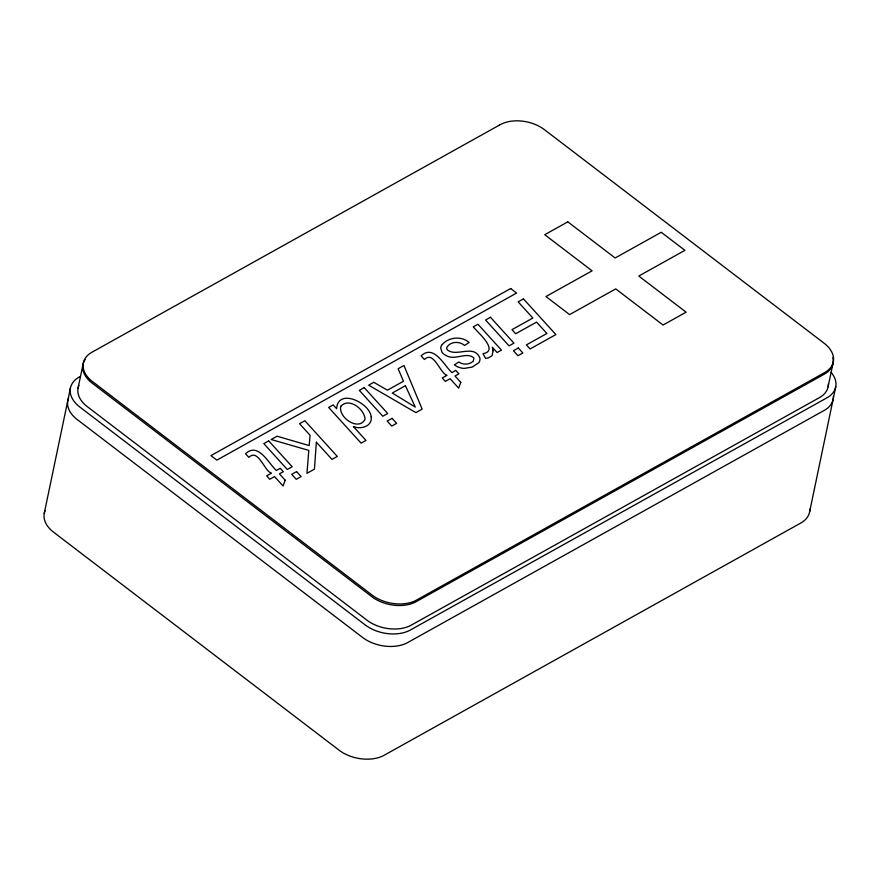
<?xml version="1.0" encoding="UTF-8"?>
<svg xmlns="http://www.w3.org/2000/svg" width="880" height="880" viewBox="0 0 880 880"><rect width="100%" height="100%" fill="white"/><g stroke="black" fill="none" stroke-linecap="round" stroke-linejoin="round"><path stroke-width="1.32" d="M44.242 513.37L70.4 388.157M78.056 388.135L82.962 364.661M828.102 386.76L833.008 363.275M809.6 511.962L835.758 386.738M85.14 359.48A31.823 20.504 11.8 0 0 92.906 383.702L371.129 596.145A31.823 20.504 11.8 0 0 416.911 601.249L823.647 374.539A31.823 20.504 11.8 0 0 832.898 357.632M78.87 385.473A31.823 20.504 11.8 0 0 88 407.176L366.223 619.619A31.823 20.504 11.8 0 0 412.005 624.734L818.741 398.013A31.823 20.504 11.8 0 0 828.344 383.966M79.959 376.662A32.472 20.922 11.8 0 0 80.553 407.583L364.452 624.36A32.472 20.922 11.8 0 0 411.169 629.574L826.21 398.233A32.472 20.922 11.8 0 0 831.16 372.394M833.382 396.418A32.472 20.922 11.8 0 1 823.592 410.751L408.551 642.092A32.472 20.922 11.8 0 1 361.834 636.889L77.935 420.101A32.472 20.922 11.8 0 1 68.607 397.947M45.067 510.653A32.472 20.922 11.8 0 0 54.395 532.807L338.294 749.584A32.472 20.922 11.8 0 0 385.011 754.798L800.041 523.446A32.472 20.922 11.8 0 0 809.842 509.113M493.075 350.735L492.096 355.663L488.411 357.896L485.628 358.38L482.966 353.694C499.983 350.68 476.377 331.298 473.308 326.843L477.961 324.247L501.446 350.108L497.112 352.528L492.305 347.248L493.075 350.735M371.206 416.977C372.427 426.536 360.536 429.715 353.375 426.525L365.981 440.44L361.108 443.157L328.68 407.451L333.201 404.932L336.611 408.683C338.041 387.354 370.128 403.139 371.206 416.977M316.36 442.2L314.424 469.172L306.955 473.341L308.803 450.406L271.172 439.505L277.101 436.205L309.177 445.577L310.068 435.292L299.563 423.687L304.865 420.728L337.293 456.434L331.991 459.382L316.36 442.2M340.769 406.329C338.118 417.78 359.26 431.739 365.09 419.034C364.298 408.991 348.854 397.089 340.769 406.329M441.518 345.345L440.649 347.776L442.035 352.33A10.89 7.018 11.8 0 0 447.524 356.18C455.862 360.228 466.873 351.56 473.913 357.984L473.308 361.141C469.414 364.782 463.133 365.079 458.832 361.977L454.377 364.903L456.599 366.3A12.21 7.865 11.8 0 0 464.079 368.423L472.175 367.092L478.588 362.901A12.804 8.25 11.8 0 0 479.831 358.006C474.045 343.497 455.664 357.94 446.941 349.47L446.71 347.677C449.955 341.33 459.492 340.912 464.53 345.444L469.128 342.485C461.274 335.522 447.81 337.128 441.518 345.345M285.197 480.216L283.074 485.991L274.549 476.586L269.731 479.27L266.651 475.849L271.447 473.176C264.385 471.339 258.302 448.074 248.842 457.347L245.542 453.761C258.258 441.65 268.642 463.606 276.342 470.448L280.214 468.292L283.316 471.702L279.444 473.858L285.197 480.216M460.79 382.349L458.656 388.124L450.131 378.708L445.313 381.392L442.233 377.971L447.029 375.309C439.978 373.472 433.884 350.196 424.424 359.48L421.124 355.883C433.84 343.772 444.224 365.728 451.924 372.581L455.796 370.414L458.898 373.824L455.026 375.98L460.79 382.349M499.389 125.114L92.653 351.835A31.823 20.504 11.8 0 0 93.236 382.14L371.459 594.583A31.823 20.504 11.8 0 0 417.241 599.687L823.977 372.966A31.823 20.504 11.8 0 0 823.383 342.672L545.171 130.229A31.823 20.504 11.8 0 0 499.389 125.114M567.82 221.848L544.753 234.707L592.075 270.831L545.963 296.538L569.613 314.6L615.736 288.904L663.047 325.028L686.103 312.18L638.792 276.045L684.904 250.338L661.243 232.276L615.131 257.983L567.82 221.848M510.686 288.53L210.936 455.609L216.854 460.13L516.604 293.051L510.686 288.53M268.708 440.88L263.813 443.608L287.287 469.48L292.193 466.752L268.708 440.88M364.21 387.651L359.315 390.379L382.8 416.24L387.695 413.512L364.21 387.651M373.791 382.305L368.654 385.176L415.91 412.61L422.158 409.123L403.942 365.497L398.123 368.742L403.48 381.238L387.431 390.181L373.791 382.305M490.468 317.273L485.562 320.001L509.047 345.873L513.942 343.145L490.468 317.273M523.457 298.881L518.155 301.84L532.851 318.043L511.984 329.67L515.68 333.74L536.547 322.113L546.887 333.476L526.394 344.894L530.09 348.964L555.885 334.587L523.457 298.881M405.405 385.704L392.282 393.019L415.283 407.088L405.405 385.704M296.582 471.603L291.709 474.32L296.241 479.314L301.103 476.597L296.582 471.603M392.084 418.363L387.211 421.08L391.743 426.074L396.616 423.357L392.084 418.363M518.331 347.996L513.458 350.713L517.99 355.707L522.863 352.99L518.331 347.996"/></g></svg>
